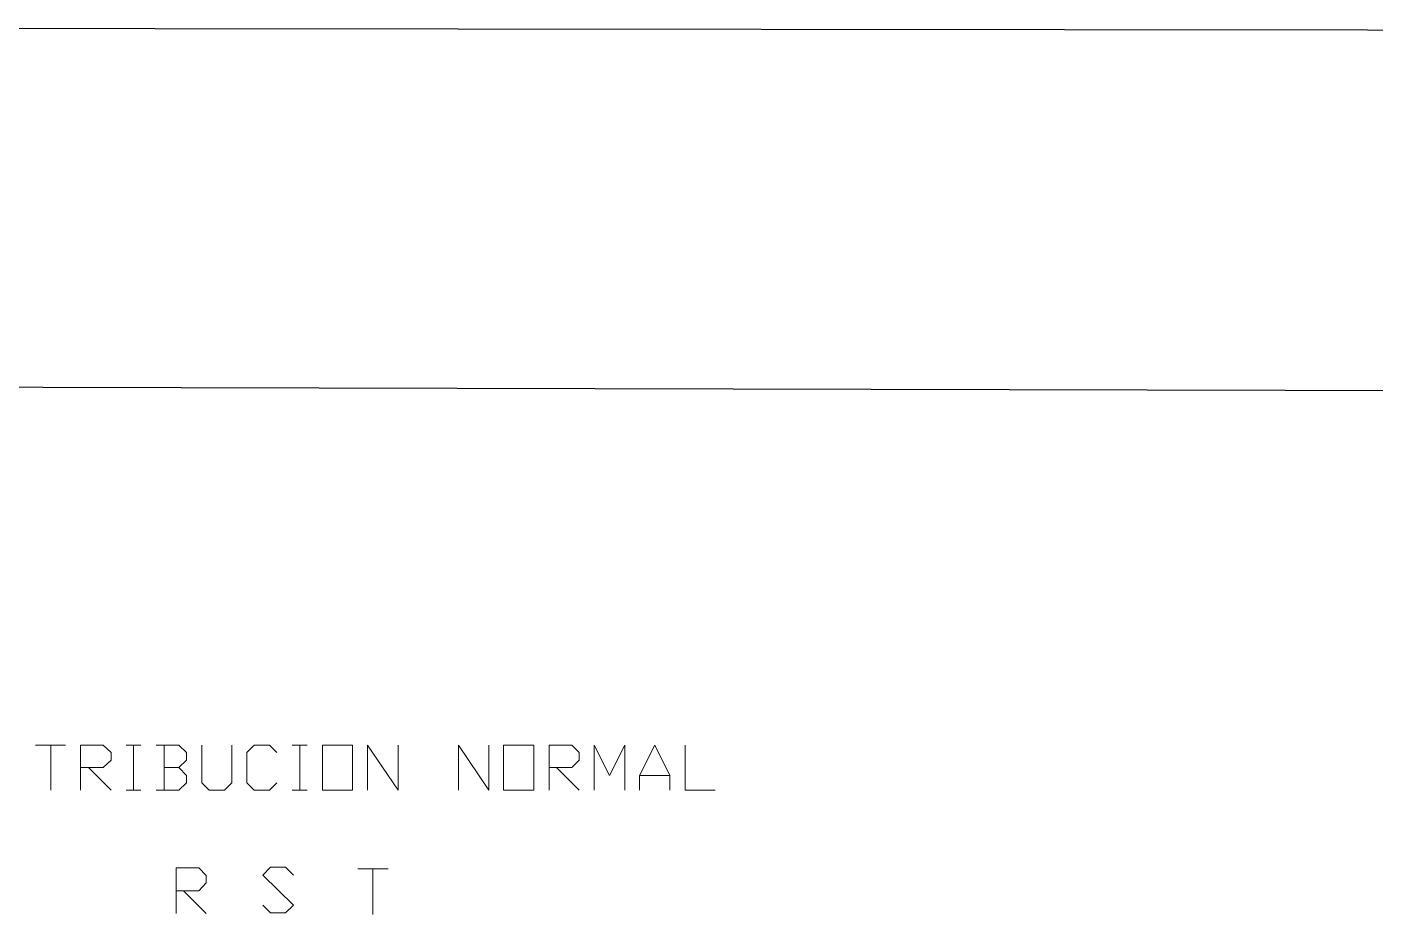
# Model space of a CAD drawing. Header units: metres. Extents: x -1 to 113, y -70 to 21.
# Drawn here: x 22.41 to 27.44, y 17.52 to 20.84 of the extents above; entities that cross this region are included whole.
import ezdxf

# ---------------------------------------------------------------- set-up
doc = ezdxf.new("R2010")
doc.units = ezdxf.units.M
doc.header["$LTSCALE"] = 0.5
doc.layers.add('CUADRO', color=7, linetype='Continuous')
doc.layers.add('TABLERO', color=7, linetype='Continuous')

msp = doc.modelspace()

# ---------------------------------------------------------------- linework, layer by layer
at = {"layer": 'CUADRO'}
for points in [[(17.2262, 20.8448), (60.2354, 20.7976), (60.2354, -0.8382), (17.2262, -0.791)], [(17.8305, 19.5112), (37.4116, 19.464), (37.4116, -0.0475), (17.8305, -0.0003)]]:
    msp.add_lwpolyline(points, close=True, dxfattribs=at)
at = {"layer": 'TABLERO', "color": 7, "linetype": 'Continuous', "lineweight": 18, "true_color": 0x000007}
for p, q in [((22.4405, 18.1648), (22.5522, 18.1648)), ((22.4973, 18.1648), (22.4973, 17.9963)), ((22.7794, 18.1648), (22.8343, 18.1648)), ((22.8069, 18.1648), (22.8069, 17.9963)), ((22.9204, 18.1648), (22.9204, 17.9963)), ((23.3986, 18.1648), (23.4554, 18.1648)), ((23.4279, 18.1648), (23.4279, 17.9963)), ((22.6383, 18.0806), (22.7226, 17.9963)), ((24.386, 18.0806), (24.4702, 17.9963)), ((24.6956, 18.0512), (24.8091, 18.0512)), ((22.7794, 17.9963), (22.8343, 17.9963)), ((23.3986, 17.9963), (23.4554, 17.9963)), ((23.6435, 17.7032), (23.757, 17.7032)), ((23.7002, 17.7032), (23.7002, 17.5328)), ((22.9931, 17.6208), (23.0774, 17.5365))]:
    msp.add_line(p, q, dxfattribs=at)
for points in [[(22.609, 17.9963), (22.609, 18.1648), (22.6933, 18.1648), (22.7226, 18.1373), (22.7226, 18.108), (22.6933, 18.0806), (22.609, 18.0806)], [(22.9754, 18.0806), (23.0047, 18.108), (23.0047, 18.1373), (22.9754, 18.1648), (22.8911, 18.1648)], [(23.0615, 18.1648), (23.0615, 18.0238), (23.089, 17.9963), (23.1458, 17.9963), (23.1732, 18.0238), (23.1732, 18.1648)], [(23.3418, 18.0238), (23.3143, 17.9963), (23.2575, 17.9963), (23.23, 18.0238), (23.23, 18.1373), (23.2575, 18.1648), (23.3143, 18.1648), (23.3418, 18.1373)], [(23.6807, 17.9963), (23.6807, 18.1648), (23.7943, 17.9963), (23.7943, 18.1648)], [(24.0196, 17.9963), (24.0196, 18.1648), (24.1332, 17.9963), (24.1332, 18.1648)], [(24.3585, 17.9963), (24.3585, 18.1648), (24.4428, 18.1648), (24.4702, 18.1373), (24.4702, 18.108), (24.4428, 18.0806), (24.3585, 18.0806)], [(24.527, 17.9963), (24.527, 18.1648), (24.5838, 18.0512), (24.6406, 18.1648), (24.6406, 17.9963)], [(24.6956, 17.9963), (24.6956, 18.0512), (24.7524, 18.1648), (24.8091, 18.0512), (24.8091, 17.9963)], [(24.8659, 18.1648), (24.8659, 17.9963), (24.9777, 17.9963)], [(22.8911, 17.9963), (22.9754, 17.9963), (23.0047, 18.0238), (23.0047, 18.0512), (22.9754, 18.0806), (22.9204, 18.0806)], [(22.9656, 17.5365), (22.9656, 17.7069), (23.0499, 17.7069), (23.0774, 17.6775), (23.0774, 17.6501), (23.0499, 17.6208), (22.9656, 17.6208)], [(23.2899, 17.5676), (23.3174, 17.5383), (23.3742, 17.5383), (23.4035, 17.5676), (23.2899, 17.6794), (23.3174, 17.7087), (23.3742, 17.7087), (23.4035, 17.6794)]]:
    msp.add_lwpolyline(points, dxfattribs=at)
for points in [[(23.5121, 17.9963), (23.6239, 17.9963), (23.6239, 18.1648), (23.5121, 18.1648)], [(24.1881, 17.9963), (24.3017, 17.9963), (24.3017, 18.1648), (24.1881, 18.1648)]]:
    msp.add_lwpolyline(points, close=True, dxfattribs=at)

doc.saveas('drawing.dxf')
